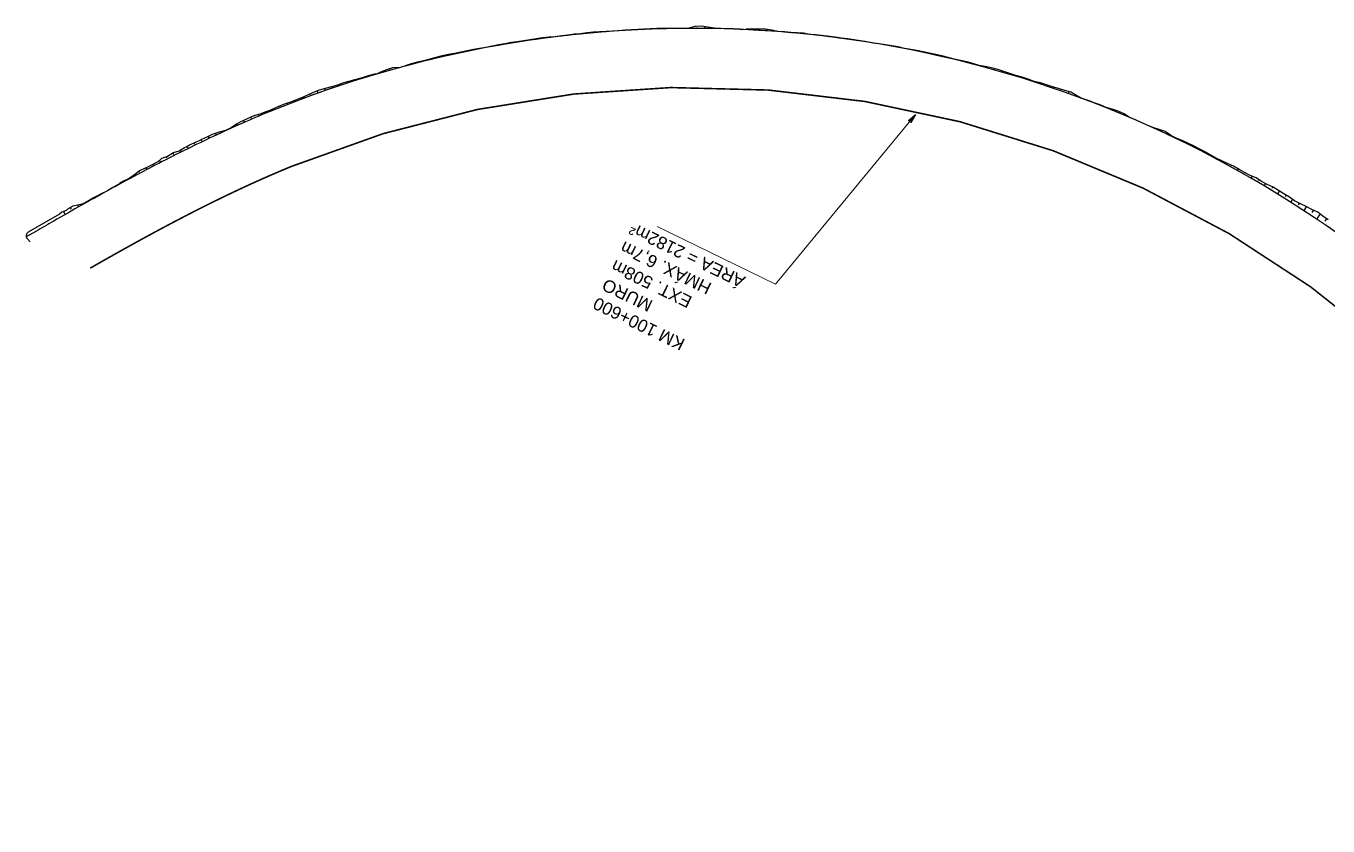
# Model space of a CAD drawing. Header units: metres. Extents: x 288738 to 324331, y 7399322 to 7465117.
# Drawn here: x 291149.7 to 291569.1, y 7463327.2 to 7463585 of the extents above; entities that cross this region are included whole.
import ezdxf

# ---------------------------------------------------------------- set-up
doc = ezdxf.new("R2010")
doc.units = ezdxf.units.M
doc.header["$LTSCALE"] = 10
for name, color, linetype in [('F-HZ-TALUDES-TIC', 7, 'Continuous'), ('U-HZ-TALUDES', 2, 'Continuous'), ('U-PLATAFORMA', 2, 'Continuous')]:
    doc.layers.add(name, color=color, linetype=linetype)
doc.layers.add('U-HZ-MURO', color=210, linetype='Continuous', lineweight=13)
doc.layers.add('U-HZ-TEXTO-MUROS', color=2, linetype='Continuous', lineweight=0)
doc.styles.add('ARIAL', font='arial.ttf')
doc.styles.add('DIM', font='arial.ttf', dxfattribs={"width": 0.8})
doc.dimstyles.new('U-1_2000', dxfattribs={"dimscale": 2, "dimtxt": 1.5, "dimasz": 0.75, "dimexe": 0.75, "dimexo": 0.75, "dimgap": 0.25, "dimtad": 1, "dimzin": 4, "dimtxsty": 'DIM', "dimblk": 'ARCHTICK', "dimcen": 0.7, "dimdle": 0.75, "dimclrd": 256, "dimclre": 256, "dimclrt": 256, "dimaunit": 1, "dimadec": 3, "dimazin": 2, "dimtfac": 1, "dimtofl": 0, "dimtmove": 0, "dimatfit": 3, "dimldrblk": 'CLOSEDBLANK', "dimfxl": 0, "dimtolj": 1, "dimtzin": 0, "dimlwd": -1, "dimlwe": -1, "dimarcsym": 0})

# ---------------------------------------------------------------- blocks, each defined once
blk = doc.blocks.new('_ArchTick')
at = {"color": 0, "linetype": 'ByBlock', "const_width": 0.15}
blk.add_lwpolyline([(-0.5, -0.5), (0.5, 0.5)], dxfattribs=at)

msp = doc.modelspace()

# ---------------------------------------------------------------- linework, layer by layer
at = {"layer": 'F-HZ-TALUDES-TIC', "color": 10, "linetype": 'Continuous', "lineweight": -3, "ltscale": 0.05}
for p, q in [((291316.38, 7463581.187), (291316.406, 7463580.997)), ((291318.87, 7463581.434), (291318.877, 7463581.378)), ((291321.356, 7463581.705), (291321.365, 7463581.63)), ((291323.839, 7463582.007), (291323.844, 7463581.964)), ((291326.319, 7463582.335), (291326.333, 7463582.196)), ((291328.814, 7463582.517), (291328.817, 7463582.484)), ((291331.295, 7463582.841), (291331.309, 7463582.689)), ((291333.786, 7463583.059), (291333.793, 7463582.985)), ((291336.287, 7463583.166), (291336.291, 7463583.116)), ((291338.781, 7463583.332), (291338.783, 7463583.318)), ((291341.275, 7463583.523), (291341.278, 7463583.472)), ((291343.769, 7463583.699), (291343.771, 7463583.661)), ((291346.264, 7463583.859), (291346.27, 7463583.759)), ((291348.762, 7463583.985), (291348.764, 7463583.931)), ((291351.26, 7463584.113), (291351.265, 7463583.977)), ((291353.76, 7463584.161), (291353.762, 7463584.11)), ((291356.261, 7463584.182), (291356.263, 7463584.125)), ((291376.264, 7463584.083), (291376.262, 7463584.022)), ((291378.763, 7463584.007), (291378.761, 7463583.969)), ((291398.727, 7463582.715), (291398.72, 7463582.647)), ((291401.216, 7463582.477), (291401.201, 7463582.33)), ((291403.697, 7463582.155), (291403.692, 7463582.111)), ((291411.14, 7463581.217), (291411.133, 7463581.169)), ((291413.62, 7463580.903), (291413.616, 7463580.869)), ((291291.736, 7463576.946), (291291.766, 7463576.801)), ((291294.179, 7463577.482), (291294.197, 7463577.389)), ((291296.649, 7463577.884), (291296.67, 7463577.776)), ((291299.113, 7463578.312), (291299.12, 7463578.275)), ((291301.558, 7463578.845), (291301.586, 7463578.685)), ((291304.017, 7463579.299), (291304.033, 7463579.206)), ((291306.487, 7463579.697), (291306.515, 7463579.524)), ((291308.958, 7463580.082), (291308.971, 7463580)), ((291311.432, 7463580.45), (291311.455, 7463580.295)), ((291313.911, 7463580.781), (291313.92, 7463580.718)), ((291416.106, 7463580.619), (291416.086, 7463580.485)), ((291418.572, 7463580.201), (291418.565, 7463580.159)), ((291421.042, 7463579.814), (291421.029, 7463579.732)), ((291423.502, 7463579.361), (291423.499, 7463579.345)), ((291425.983, 7463579.034), (291425.961, 7463578.91)), ((291428.457, 7463578.664), (291428.44, 7463578.569)), ((291430.91, 7463578.174), (291430.881, 7463578.021)), ((291433.354, 7463577.638), (291433.345, 7463577.593)), ((291435.819, 7463577.215), (291435.788, 7463577.061)), ((291438.28, 7463576.762), (291438.258, 7463576.659)), ((291274.667, 7463573.051), (291274.694, 7463572.949)), ((291277.101, 7463573.63), (291277.143, 7463573.463)), ((291279.517, 7463574.281), (291279.543, 7463574.171)), ((291281.939, 7463574.91), (291282.001, 7463574.644)), ((291284.376, 7463575.474), (291284.406, 7463575.341)), ((291286.829, 7463575.967), (291286.876, 7463575.755)), ((291289.276, 7463576.489), (291289.297, 7463576.387)), ((291440.731, 7463576.262), (291440.682, 7463576.036)), ((291442.213, 7463575.948), (291442.161, 7463575.711)), ((291444.657, 7463575.411), (291444.628, 7463575.287)), ((291447.066, 7463574.726), (291447.035, 7463574.596)), ((291449.498, 7463574.147), (291449.482, 7463574.08)), ((291451.947, 7463573.63), (291451.893, 7463573.412)), ((291454.366, 7463572.99), (291454.34, 7463572.893)), ((291257.816, 7463568.296), (291257.886, 7463568.071)), ((291260.204, 7463569.041), (291260.24, 7463568.922)), ((291272.282, 7463572.287), (291272.301, 7463572.215)), ((291456.764, 7463572.278), (291456.734, 7463572.163)), ((291459.227, 7463571.804), (291459.187, 7463571.658)), ((291461.672, 7463571.256), (291461.557, 7463570.844)), ((291464.078, 7463570.566), (291464.02, 7463570.363)), ((291466.439, 7463569.723), (291466.362, 7463569.461)), ((291468.829, 7463568.982), (291468.793, 7463568.863)), ((291471.23, 7463568.28), (291471.146, 7463568.009)), ((291245.802, 7463564.768), (291245.908, 7463564.464)), ((291248.229, 7463565.41), (291248.377, 7463564.975)), ((291250.619, 7463566.155), (291250.683, 7463565.964)), ((291252.997, 7463566.937), (291253.121, 7463566.555)), ((291255.414, 7463567.593), (291255.458, 7463567.457)), ((291473.583, 7463567.421), (291473.557, 7463567.34)), ((291475.995, 7463566.753), (291475.91, 7463566.492)), ((291478.4, 7463566.054), (291478.342, 7463565.882)), ((291480.761, 7463565.226), (291480.653, 7463564.908)), ((291483.182, 7463564.567), (291483.099, 7463564.329)), ((291233.74, 7463560.07), (291233.891, 7463559.684)), ((291236.099, 7463560.909), (291236.161, 7463560.747)), ((291238.415, 7463561.86), (291238.561, 7463561.469)), ((291238.805, 7463562.03), (291238.959, 7463561.616)), ((291241.099, 7463563.043), (291241.202, 7463562.762)), ((291243.408, 7463564.026), (291243.657, 7463563.328)), ((291485.578, 7463563.833), (291485.373, 7463563.258)), ((291487.843, 7463562.734), (291487.783, 7463562.572)), ((291490.093, 7463561.607), (291490.07, 7463561.544)), ((291492.449, 7463560.767), (291492.429, 7463560.714)), ((291224.414, 7463556.423), (291224.624, 7463555.925)), ((291226.786, 7463557.24), (291226.858, 7463557.065)), ((291229.095, 7463558.205), (291229.244, 7463557.837)), ((291231.401, 7463559.18), (291231.483, 7463558.974)), ((291497.102, 7463558.933), (291497.085, 7463558.891)), ((291499.5, 7463558.194), (291499.389, 7463557.919)), ((291501.863, 7463557.359), (291501.783, 7463557.166)), ((291504.114, 7463556.256), (291504.01, 7463556.009)), ((291215.413, 7463552.028), (291215.462, 7463551.919)), ((291217.528, 7463553.425), (291217.636, 7463553.184)), ((291219.766, 7463554.556), (291220.031, 7463553.951)), ((291222.048, 7463555.589), (291222.186, 7463555.268)), ((291506.334, 7463555.085), (291506.322, 7463555.057)), ((291508.623, 7463554.079), (291508.604, 7463554.036)), ((291510.904, 7463553.055), (291510.897, 7463553.04)), ((291513.215, 7463552.097), (291513.17, 7463551.998)), ((291203.816, 7463547.29), (291203.981, 7463546.949)), ((291206.087, 7463548.345), (291206.398, 7463547.695)), ((291208.361, 7463549.392), (291208.508, 7463549.081)), ((291210.662, 7463550.383), (291210.919, 7463549.832)), ((291213.085, 7463551.105), (291213.136, 7463550.994)), ((291515.61, 7463551.318), (291515.526, 7463551.137)), ((291517.821, 7463550.138), (291517.707, 7463549.898)), ((291520.018, 7463548.935), (291519.992, 7463548.88)), ((291522.329, 7463547.969), (291522.215, 7463547.735)), ((291197.01, 7463544.104), (291197.427, 7463543.278)), ((291199.395, 7463544.934), (291199.529, 7463544.666)), ((291201.577, 7463546.168), (291201.902, 7463545.509)), ((291524.609, 7463546.934), (291524.533, 7463546.781)), ((291526.839, 7463545.798), (291526.692, 7463545.508)), ((291529.069, 7463544.664), (291528.994, 7463544.518)), ((291188.256, 7463539.233), (291188.538, 7463538.697)), ((291190.512, 7463540.319), (291190.633, 7463540.087)), ((291192.633, 7463541.665), (291192.973, 7463541.006)), ((291194.847, 7463542.834), (291195.022, 7463542.49)), ((291533.431, 7463542.207), (291533.39, 7463542.131)), ((291535.707, 7463541.158), (291535.551, 7463540.871)), ((291537.988, 7463540.113), (291537.867, 7463539.893)), ((291540.205, 7463538.948), (291539.932, 7463538.461)), ((291181.834, 7463535.327), (291181.878, 7463535.247)), ((291183.994, 7463536.592), (291184.122, 7463536.352)), ((291185.976, 7463538.192), (291186.152, 7463537.861)), ((291542.365, 7463537.681), (291542.237, 7463537.457)), ((291544.641, 7463536.616), (291544.278, 7463535.989)), ((291546.871, 7463535.468), (291546.655, 7463535.099)), ((291175.323, 7463531.6), (291175.338, 7463531.573)), ((291177.502, 7463532.826), (291177.515, 7463532.802)), ((291179.644, 7463534.12), (291179.722, 7463533.976)), ((291549.037, 7463534.208), (291548.59, 7463533.458)), ((291551.297, 7463533.1), (291551.015, 7463532.635)), ((291553.428, 7463531.78), (291552.866, 7463530.867)), ((291555.595, 7463530.516), (291555.293, 7463530.032)), ((291163.883, 7463526.433), (291164.158, 7463525.947)), ((291166.285, 7463527.268), (291166.609, 7463526.694)), ((291168.72, 7463528.04), (291168.753, 7463527.981)), ((291170.905, 7463529.257), (291170.967, 7463529.145)), ((291173.091, 7463530.471), (291173.121, 7463530.416)), ((291557.691, 7463529.137), (291557.106, 7463528.216)), ((291559.876, 7463527.899), (291559.544, 7463527.384)), ((291562.131, 7463526.764), (291561.309, 7463525.507)), ((291161.714, 7463525.185), (291162.261, 7463524.226)), ((291564.404, 7463525.648), (291563.899, 7463524.889)), ((291566.614, 7463524.432), (291565.472, 7463522.739)), ((291568.626, 7463522.92), (291568.083, 7463522.127))]:
    msp.add_line(p, q, dxfattribs=at)
at = {"layer": 'F-HZ-TALUDES-TIC', "color": 90, "linetype": 'Continuous', "lineweight": -3, "ltscale": 0.05}
for p, q in [((291363.397, 7463584.217), (291363.396, 7463584.373)), ((291365.897, 7463584.214), (291365.898, 7463584.549)), ((291368.397, 7463584.195), (291368.403, 7463584.774)), ((291370.896, 7463584.159), (291370.898, 7463584.251)), ((291373.396, 7463584.106), (291373.398, 7463584.181)), ((291383.388, 7463583.717), (291383.4, 7463583.948)), ((291385.884, 7463583.577), (291385.896, 7463583.766)), ((291388.379, 7463583.418), (291388.41, 7463583.875)), ((291390.873, 7463583.242), (291390.88, 7463583.338)), ((291393.366, 7463583.05), (291393.371, 7463583.118)), ((291264.46, 7463570.042), (291264.383, 7463570.307)), ((291266.864, 7463570.728), (291266.799, 7463570.958)), ((291269.273, 7463571.398), (291269.22, 7463571.591))]:
    msp.add_line(p, q, dxfattribs=at)
at = {"layer": 'F-HZ-TALUDES-TIC', "color": 1, "linetype": 'Continuous', "lineweight": -3, "ltscale": 0.05}
for p, q in [((291395.857, 7463582.841), (291395.858, 7463582.852)), ((291494.783, 7463559.87), (291494.742, 7463559.763))]:
    msp.add_line(p, q, dxfattribs=at)
at = {"layer": 'U-HZ-MURO', "ltscale": 0.05, "const_width": 0.5}
msp.add_lwpolyline([(291631.399, 7463436.05, 0.334312), (291235.183, 7463539.741, 0.0064001), (291226.9, 7463536.218, 0.0059429), (291218.043, 7463532.19, 0.0050286), (291209.978, 7463528.307, 0.0045715), (291201.157, 7463523.849, 0.0036572), (291193.351, 7463519.742, 0.0032), (291184.462, 7463514.908, 0.0043804), (291170.361, 7463506.96, 0.0003553)], format="xyb", dxfattribs=at)
at = {"layer": 'U-HZ-TALUDES', "ltscale": 0.05}
for points, elevation in [([(291363.203, 7463584.324), (291362.794, 7463584.215), (291357.04, 7463584.172)], 721.149), ([(291375.528, 7463584.068), (291374.739, 7463584.07), (291373.475, 7463584.178)], 721.35), ([(291379.634, 7463583.932), (291380.028, 7463583.879), (291381.694, 7463583.988)], 721.401), ([(291398.085, 7463582.732), (291396.381, 7463582.795), (291396.032, 7463582.844)], 721.62), ([(291410.334, 7463581.337), (291404.218, 7463582.107)], 721.697), ([(291263.845, 7463570.074), (291262.771, 7463569.549), (291261.894, 7463569.425)], 720.206), ([(291269.81, 7463571.636), (291270.269, 7463571.672), (291271.807, 7463572.122)], 720.336), ([(291533.056, 7463542.374), (291529.502, 7463544.449)], 722.912)]:
    msp.add_lwpolyline(points, dxfattribs=dict(at, elevation=elevation))
at = {"layer": 'U-HZ-TALUDES', "ltscale": 0.05, "elevation": 720.343}
msp.add_lwpolyline([(291160.431, 7463524.335), (291150.319, 7463518.503, 0.469569), (291149.978, 7463516.517), (291150.955, 7463515.425)], format="xyb", dxfattribs=at)
at = {"layer": 'U-HZ-TALUDES', "color": 2, "linetype": 'Continuous', "lineweight": -3}
for points in [[(291357.04, 7463584.172, 721.196), (291354.984, 7463584.198, 721.252), (291352.93, 7463584.137, 721.233), (291350.875, 7463584.108, 721.257), (291348.823, 7463583.987, 721.202), (291346.771, 7463583.89, 721.181), (291344.72, 7463583.767, 721.147), (291342.67, 7463583.62, 721.101), (291340.62, 7463583.477, 721.07), (291338.572, 7463583.316, 721.033), (291336.523, 7463583.173, 721.025), (291334.466, 7463583.114, 721.114), (291332.417, 7463582.948, 721.107), (291330.371, 7463582.753, 721.083), (291328.337, 7463582.445, 720.956), (291326.283, 7463582.333, 721.039), (291324.246, 7463582.05, 720.962), (291322.203, 7463581.831, 720.96), (291320.17, 7463581.53, 720.887), (291318.118, 7463581.379, 720.979), (291316.075, 7463581.153, 721.006), (291314.049, 7463580.799, 720.914), (291312.011, 7463580.529, 720.921), (291309.975, 7463580.251, 720.93), (291307.947, 7463579.914, 720.891), (291305.914, 7463579.612, 720.901), (291303.886, 7463579.278, 720.888), (291301.863, 7463578.914, 720.858), (291299.857, 7463578.462, 720.75), (291297.842, 7463578.056, 720.7), (291295.806, 7463577.762, 720.776), (291293.78, 7463577.413, 720.808), (291291.776, 7463576.953, 720.738), (291289.751, 7463576.599, 720.788), (291287.748, 7463576.135, 720.739), (291285.725, 7463575.764, 720.795), (291283.715, 7463575.332, 720.801), (291281.715, 7463574.856, 720.774), (291279.724, 7463574.341, 720.718), (291277.749, 7463573.766, 720.612), (291275.736, 7463573.343, 720.675), (291273.753, 7463572.8, 720.625), (291271.807, 7463572.122, 720.447)], [(291357.041, 7463584.143, 721.167), (291354.987, 7463584.095, 721.149), (291352.934, 7463584.035, 721.131), (291350.881, 7463583.964, 721.113), (291348.828, 7463583.88, 721.095), (291346.776, 7463583.785, 721.077), (291344.724, 7463583.679, 721.059), (291342.674, 7463583.56, 721.041), (291340.623, 7463583.43, 721.023), (291338.574, 7463583.289, 721.005), (291336.525, 7463583.135, 720.987), (291334.478, 7463582.97, 720.969), (291332.431, 7463582.793, 720.951), (291330.386, 7463582.604, 720.933), (291328.341, 7463582.404, 720.915), (291326.298, 7463582.192, 720.897), (291324.256, 7463581.968, 720.879), (291322.215, 7463581.733, 720.861), (291320.176, 7463581.486, 720.843), (291318.138, 7463581.227, 720.825), (291316.101, 7463580.957, 720.807), (291314.066, 7463580.675, 720.789), (291312.033, 7463580.382, 720.771), (291310.002, 7463580.076, 720.753), (291307.972, 7463579.76, 720.735), (291305.944, 7463579.431, 720.717), (291303.918, 7463579.091, 720.699), (291301.894, 7463578.74, 720.682), (291299.872, 7463578.377, 720.664), (291297.852, 7463578.002, 720.646), (291295.835, 7463577.616, 720.628), (291293.819, 7463577.219, 720.61), (291291.806, 7463576.809, 720.592), (291289.795, 7463576.389, 720.574), (291287.787, 7463575.957, 720.556), (291285.781, 7463575.513, 720.538), (291283.778, 7463575.058, 720.52), (291281.777, 7463574.591, 720.502), (291279.779, 7463574.113, 720.484), (291277.784, 7463573.624, 720.466), (291275.792, 7463573.123, 720.448), (291273.803, 7463572.611, 720.43), (291271.816, 7463572.088, 720.412)], [(291373.475, 7463584.178, 721.262), (291371.422, 7463584.256, 721.223), (291369.372, 7463584.599, 720.999), (291367.318, 7463584.971, 720.747), (291365.259, 7463584.845, 720.821), (291363.203, 7463584.324, 721.149)], [(291373.474, 7463584.105, 721.311), (291371.42, 7463584.15, 721.293), (291369.366, 7463584.185, 721.275), (291367.312, 7463584.207, 721.257), (291365.257, 7463584.218, 721.239), (291363.203, 7463584.217, 721.221)], [(291379.633, 7463583.896, 721.365), (291377.58, 7463583.978, 721.347), (291375.527, 7463584.047, 721.329)], [(291379.634, 7463583.932, 721.401), (291377.585, 7463584.109, 721.479), (291375.528, 7463584.068, 721.35)], [(291396.031, 7463582.826, 721.509), (291393.984, 7463583.001, 721.491), (291391.936, 7463583.164, 721.473), (291389.887, 7463583.315, 721.455), (291387.838, 7463583.455, 721.437), (291385.788, 7463583.583, 721.419), (291383.737, 7463583.699, 721.401), (291381.685, 7463583.804, 721.383)], [(291396.032, 7463582.844, 721.497), (291393.99, 7463583.069, 721.445), (291391.941, 7463583.231, 721.428), (291389.909, 7463583.622, 721.25), (291387.871, 7463583.966, 721.095), (291385.81, 7463583.955, 721.17), (291383.75, 7463583.94, 721.24), (291381.694, 7463583.988, 721.26)], [(291404.207, 7463582.01, 721.581), (291402.165, 7463582.231, 721.563), (291400.121, 7463582.441, 721.545), (291398.077, 7463582.639, 721.527)], [(291404.218, 7463582.107, 721.678), (291402.172, 7463582.297, 721.629), (291400.145, 7463582.679, 721.784), (291398.085, 7463582.732, 721.62)], [(291408.288, 7463581.532, 721.617), (291406.248, 7463581.777, 721.599)], [(291440.731, 7463576.262, 722.136), (291438.718, 7463576.677, 722.102), (291436.7, 7463577.067, 722.055), (291434.672, 7463577.407, 721.969), (291432.647, 7463577.761, 721.908), (291430.646, 7463578.237, 721.983), (291428.629, 7463578.637, 721.993), (291426.599, 7463578.957, 721.934), (291424.558, 7463579.212, 721.819), (291422.523, 7463579.5, 721.751), (291420.51, 7463579.926, 721.834), (291418.476, 7463580.215, 721.789), (291416.452, 7463580.578, 721.832), (291414.411, 7463580.82, 721.765), (291412.366, 7463581.034, 721.679), (291410.334, 7463581.337, 721.697)], [(291529.502, 7463544.449, 723.066), (291527.661, 7463545.364, 723.022), (291525.842, 7463546.324, 723.041), (291523.999, 7463547.235, 723.015), (291522.115, 7463548.063, 722.91), (291520.215, 7463548.856, 722.778), (291519.541, 7463549.125, 722.723), (291518.369, 7463549.759, 722.78), (291516.654, 7463550.944, 723.105), (291514.71, 7463551.639, 722.901), (291512.727, 7463552.246, 722.612), (291510.849, 7463553.079, 722.583), (291508.975, 7463553.92, 722.576), (291507.103, 7463554.767, 722.587), (291505.203, 7463555.551, 722.54), (291503.451, 7463556.685, 722.886), (291501.558, 7463557.489, 722.884), (291499.612, 7463558.164, 722.754), (291497.615, 7463558.706, 722.494), (291495.735, 7463559.541, 722.561), (291493.792, 7463560.214, 722.466), (291491.892, 7463560.997, 722.501), (291489.944, 7463561.657, 722.416), (291488.098, 7463562.59, 722.634), (291486.281, 7463563.612, 722.957), (291484.316, 7463564.229, 722.861), (291482.342, 7463564.816, 722.744), (291480.345, 7463565.334, 722.567), (291478.417, 7463566.049, 722.611), (291476.453, 7463566.661, 722.557), (291474.424, 7463567.066, 722.298), (291472.522, 7463567.869, 722.468), (291470.563, 7463568.493, 722.463), (291468.584, 7463569.051, 722.4), (291466.619, 7463569.656, 722.399), (291464.687, 7463570.373, 722.525), (291462.725, 7463570.994, 722.562), (291460.729, 7463571.491, 722.483), (291458.712, 7463571.911, 722.336), (291456.686, 7463572.292, 722.161), (291454.717, 7463572.888, 722.219), (291452.743, 7463573.463, 722.268), (291450.73, 7463573.887, 722.173), (291448.718, 7463574.311, 722.09), (291446.725, 7463574.812, 722.097), (291444.749, 7463575.39, 722.196), (291442.742, 7463575.836, 722.17), (291440.731, 7463576.262, 722.136)], [(291261.894, 7463569.425, 720.451), (291259.884, 7463568.968, 720.574), (291257.93, 7463568.33, 720.52), (291255.959, 7463567.745, 720.532), (291253.977, 7463567.192, 720.59), (291251.983, 7463566.673, 720.696), (291250.059, 7463565.942, 720.59), (291248.082, 7463565.367, 720.661), (291246.086, 7463564.845, 720.801), (291244.095, 7463564.302, 720.93), (291242.184, 7463563.534, 720.832), (291240.304, 7463562.683, 720.658), (291238.415, 7463561.86, 720.524)], [(291261.93, 7463569.301, 720.322), (291259.963, 7463568.709, 720.304), (291257.999, 7463568.107, 720.286), (291256.039, 7463567.493, 720.268), (291254.082, 7463566.868, 720.25), (291252.128, 7463566.232, 720.232), (291250.179, 7463565.585, 720.214), (291248.233, 7463564.927, 720.196), (291246.291, 7463564.257, 720.178), (291244.352, 7463563.577, 720.16), (291242.418, 7463562.885, 720.142), (291240.488, 7463562.182, 720.124), (291238.561, 7463561.469, 720.106)], [(291269.81, 7463571.636, 720.336), (291267.721, 7463571.479, 720.049), (291265.747, 7463570.898, 720.047), (291263.845, 7463570.074, 720.206)], [(291269.833, 7463571.553, 720.394), (291267.852, 7463571.007, 720.376), (291265.875, 7463570.449, 720.358), (291263.901, 7463569.881, 720.34)], [(291238.415, 7463561.86, 720.524), (291236.518, 7463561.063, 720.429), (291234.587, 7463560.354, 720.441), (291232.635, 7463559.698, 720.521), (291230.739, 7463558.902, 720.463), (291228.845, 7463558.099, 720.408), (291227.834, 7463557.654, 720.368), (291226.95, 7463557.299, 720.369), (291225.011, 7463556.608, 720.458), (291223.339, 7463556.09, 720.617), (291223.338, 7463556.089, 720.617), (291223.042, 7463555.989, 720.637), (291221.135, 7463555.222, 720.668), (291219.287, 7463554.323, 720.564), (291219.003, 7463554.17, 720.535), (291218.995, 7463554.165, 720.534), (291217.456, 7463553.389, 720.433), (291215.745, 7463552.197, 720.027), (291214.563, 7463551.596, 719.956), (291214.56, 7463551.595, 719.956), (291213.896, 7463551.317, 719.972), (291211.886, 7463550.792, 720.316), (291209.931, 7463550.14, 720.532), (291209.676, 7463550.025, 720.534), (291208.084, 7463549.259, 720.504), (291206.222, 7463548.414, 720.524), (291205.452, 7463548.023, 720.497), (291205.451, 7463548.022, 720.497), (291204.372, 7463547.545, 720.527), (291202.515, 7463546.692, 720.556), (291201.255, 7463545.988, 720.467), (291201.247, 7463545.984, 720.467), (291200.722, 7463545.711, 720.45), (291198.958, 7463544.678, 720.293), (291196.97, 7463544.092, 720.643), (291196.589, 7463543.844, 720.589), (291196.587, 7463543.842, 720.589), (291195.253, 7463542.972, 720.402), (291193.304, 7463542.309, 720.681), (291192.176, 7463541.225, 720.221), (291191.696, 7463540.986, 720.224), (291189.923, 7463539.988, 720.138), (291188.112, 7463539.168, 720.235), (291188.111, 7463539.168, 720.236), (291188.066, 7463539.153, 720.244), (291186.187, 7463538.36, 720.402), (291184.57, 7463537.077, 720.012), (291184.243, 7463536.767, 719.889), (291184.236, 7463536.76, 719.886), (291182.926, 7463535.852, 719.691), (291181.098, 7463534.973, 719.768), (291179.74, 7463534.179, 719.704), (291179.738, 7463534.177, 719.704), (291179.353, 7463533.942, 719.676), (291177.62, 7463532.892, 719.568), (291175.86, 7463531.894, 719.523), (291175.263, 7463531.567, 719.519), (291174.058, 7463530.975, 719.572), (291172.266, 7463530.04, 719.607), (291171.447, 7463529.56, 719.578), (291171.447, 7463529.56, 719.578), (291170.513, 7463529.038, 719.569), (291168.75, 7463528.054, 719.555), (291167.643, 7463527.549, 719.647), (291167.634, 7463527.547, 719.65), (291166.812, 7463527.385, 719.906), (291164.752, 7463526.929, 720.506), (291163.001, 7463525.929, 720.482), (291162.573, 7463525.583, 720.388), (291162.571, 7463525.581, 720.387), (291161.233, 7463524.962, 720.499), (291160.431, 7463524.335, 720.343)], [(291569.179, 7463522.522, 725.034), (291567.503, 7463523.729, 725.067), (291565.877, 7463525.014, 725.204), (291563.948, 7463525.843, 724.806), (291562.095, 7463526.782, 724.553), (291560.245, 7463527.72, 724.312), (291558.378, 7463528.626, 724.047), (291556.72, 7463529.859, 724.183), (291554.939, 7463530.899, 724.101), (291553.159, 7463531.937, 724.03), (291551.419, 7463533.042, 724.048), (291549.549, 7463533.93, 723.826), (291547.737, 7463534.912, 723.726), (291546.003, 7463536.025, 723.79), (291544.102, 7463536.85, 723.532), (291542.241, 7463537.741, 723.364), (291540.473, 7463538.794, 723.394), (291538.686, 7463539.815, 723.399), (291536.786, 7463540.627, 723.178), (291534.94, 7463541.536, 723.079), (291533.056, 7463542.374, 722.912)]]:
    msp.add_polyline3d(points, dxfattribs=at)
at = {"layer": 'U-PLATAFORMA', "flags": 128}
msp.add_lwpolyline([(291708.966, 7463327.318, 0.4437806), (291227.972, 7463557.319, 0.0064001), (291219.241, 7463553.606, 0.0059429), (291209.973, 7463549.391, 0.0050286), (291201.564, 7463545.342, 0.0045715), (291192.433, 7463540.728, 0.0036572), (291184.38, 7463536.491, 0.0032), (291175.278, 7463531.54, 0.0022857), (291167.751, 7463527.339, 0.0018286), (291158.419, 7463522.03, 0.0009143), (291152.844, 7463518.817, 0.000129), (291149.715, 7463517.005)], format="xyb", dxfattribs=at)
at = {"layer": 'U-PLATAFORMA', "linetype": 'Continuous', "lineweight": -3}
for centre, radius, start, end in [((291364.417, 7463224.719), 359.5, 16.58244, 112.30531), ((291368.634, 7463214.439), 370.611, 112.30531, 113.77209), ((291391.89, 7463161.642), 428.303, 113.77209, 115.13409), ((291407.071, 7463129.283), 464.046, 115.13409, 116.28655), ((291449.344, 7463043.7), 559.5, 116.28655, 117.33425), ((291478.043, 7462988.178), 622, 117.334247, 118.172403), ((291566.566, 7462822.892), 809.5, 118.172403, 118.905789), ((291631.016, 7462706.169), 942.833, 118.905789, 119.429636), ((291888.977, 7462248.916), 1467.833, 119.429636, 119.848713), ((292034.143, 7461995.941), 1759.5, 119.848713, 120.058252)]:
    msp.add_arc(centre, radius, start, end, dxfattribs=at)

# ---------------------------------------------------------------- texts
at = {"layer": 'U-HZ-TEXTO-MUROS', "color": 2, "linetype": 'Continuous', "lineweight": -3, "insert": (291345.327, 7463521.799), "char_height": 4, "width": 47.6625, "attachment_point": 9, "rotation": 154.10775, "style": 'ARIAL'}
msp.add_mtext('{\\C256;KM 100+600\\PMURO \\PEXT.^I508m\\PHMÁX. 6,7m\\PÁREA = 2182m²}', dxfattribs=at)

# ---------------------------------------------------------------- leaders
at = {"layer": 'U-HZ-TEXTO-MUROS', "color": 2, "linetype": 'Continuous', "lineweight": -3}
msp.add_leader([(291436.238, 7463556.506), (291391.157, 7463501.845), (291353.046, 7463520.345)], dimstyle='U-1_2000', override={"dimscale": 1, "dimasz": 3}, dxfattribs=at)

doc.saveas('drawing.dxf')
